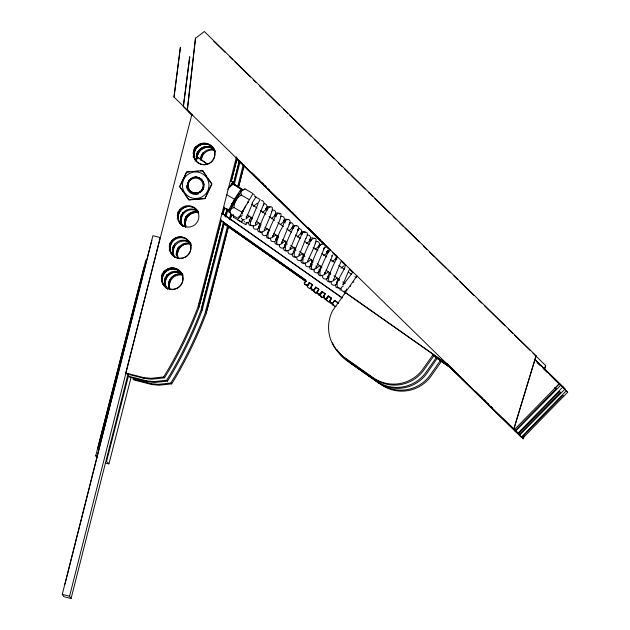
<?xml version="1.0" encoding="UTF-8"?>
<svg xmlns="http://www.w3.org/2000/svg" width="630" height="630" viewBox="0 0 630 630"><rect width="100%" height="100%" fill="white"/><g stroke="black" fill="none" stroke-linecap="round" stroke-linejoin="round"><path stroke-width="0.94" d="M319.394 247.086L319.615 245.716C316.756 251.205 302.502 279.72 319.914 265.584M293.328 251.48L293.186 252.433L295.037 247.582M248.338 222.689L249.259 225.178L251.937 225.603M327.884 276.263L327.742 277.216L329.632 272.412M257.442 229.162L258.292 231.667L260.954 232.131M258.607 226.619L258.45 227.517L260.032 223.327M296.825 257.552C296.171 260.851 300.715 261.686 302.376 259.292M191.937 115.148L187.236 109.974L195.513 38.028L187.386 110.14L514.308 429.707L559.377 383.599M202.923 189.346L203.836 185.126L202.702 181.062M203.663 187.323L203.773 185.85M331.215 282.153C330.459 285.445 335.034 286.351 336.704 283.949M333.546 279.35L333.467 280.043L340.893 261.789M335.404 284.918L336.144 287.461L338.79 288.044M187.811 183.212L188 187.575L187.252 187.795M187.701 185.472L188.606 181.235L191.614 178.29M264.332 229.769L264.246 230.47C266.506 223.162 282.445 194.646 262.198 212.759M266.23 235.281L266.955 237.849L269.577 238.463M267.356 233.053L267.277 233.746L268.884 229.344M174.006 97.051L180.4 47.297L174.006 97.051L187.236 109.974M183.338 106.612L189.724 56.858L183.338 106.612L191.906 115.006M311.118 240.849L311.472 239.51C308.456 244.873 293.682 273.593 311.322 259.379M336.664 258.371L336.656 259.757M302.093 234.328L302.487 233.005C299.967 238.526 285.051 267.175 302.699 253.402M233.95 207.538C234.139 202.427 236.856 197.718 241.195 195.009L240.943 192.646L241.448 191.016L244.999 188.921L252.992 193.552L238.494 218.602L230.501 213.98L230.155 211.515L230.58 209.806L231.753 208.53L233.95 207.538L241.944 212.16M307.739 260.993L307.621 261.678C309.645 255.189 326.316 226.446 306.487 243.542M311.173 265.214L309.708 266.301C308.787 268.467 311.614 270.522 313.512 269.325M340.003 288.272L340.192 290.304M270.601 238.431C269.75 243.275 276.121 242.038 277.791 239.124M305.534 263.151C304.377 265.624 307.653 268.065 309.708 266.301M301.124 259.859C300.116 262.198 303.061 264.545 305.133 263.088M328.143 252.803L329.128 250.992L328.647 251.512C325.812 256.835 310.629 285.729 328.387 271.758M285.327 240.762C271.758 252.976 277.397 235.092 281.626 228.525C283.665 225.721 283.602 219.571 287.957 219.311C290.493 219.547 290.981 223.217 288.871 224.375M276.617 240.999L276.342 242.125M285.138 246.629C283.476 249.204 278.547 248.464 279.484 244.928M292.281 253.638C291.462 255.685 293.722 257.891 295.746 257.024M310.889 266.852L311.007 266.388M311.062 266.175L311.173 265.734M319.686 271.42C317.993 273.987 313.094 273.2 314.031 269.664M321.875 275.57C319.938 276.578 317.465 274.515 318.229 272.428M279.373 245.401L279.539 244.716M283.839 247.047C282.846 248.952 284.476 251.48 286.674 251M313.921 270.128L314.197 269.01M318.111 272.9L318.386 271.774M71.08 598.5L63.788 596.649L62.268 594.358L152.901 235.683L160.193 237.534L69.56 596.208L71.08 598.5L128.126 373.621M64.945 584.27L151.885 240.195M322.623 275.625C321.497 279.058 326.387 280.311 328.128 277.665M326.812 278.389C325.986 280.437 328.269 282.618 330.285 281.783M262.159 232.021C260.788 235.392 265.639 237.116 267.466 234.368M97.5 457.687L95.721 455.868L145.798 260.151M97.697 448.686L144.042 267.545M221.287 220.421L198.828 307.81A424.604 424.518 -44.2 0 1 168.895 370.55L164.509 377.819L151.767 379.197L144.42 378.441L126.567 373.873L125.716 373.007L191.977 114.069M128.922 374.07L106.557 461.475L108.927 463.901L131.048 377.449M161.689 276.074L162.422 273.215M169.242 246.566L170.21 242.755M177.274 215.153L178.251 211.349M193.111 153.287L194.568 147.57M161.689 279.673L163.879 271.113M169.234 250.165L171.675 240.652M177.274 218.76L179.707 209.239M193.103 156.886L195.788 146.412M164.233 281.256L165.202 277.452M172.266 249.842L173.242 246.039M180.55 217.484L181.275 214.625M196.135 156.563L197.355 151.806M164.469 283.909L166.903 274.389M172.266 253.449L174.699 243.928M180.542 221.083L182.739 212.515M196.379 159.209L198.568 150.649M168.423 284.028L169.399 280.216M175.975 254.52L177.676 247.85M184.251 222.154L185.716 216.444M200.568 158.382L201.545 154.571M168.423 287.627L170.856 278.106M176.699 255.26L178.896 246.7M184.495 224.808L186.929 215.287M201.057 160.075L203.002 152.46M125.716 373.007L143.569 377.567L150.916 378.331L163.658 376.953L168.045 369.684A424.604 424.518 -44.2 0 0 197.977 306.936L236.486 156.831M221.382 219.752L199.749 304.314L199.017 303.565M222.839 214.05L224.548 207.396M231.352 180.794L237.187 157.996M222.752 214.72L224.697 207.112M231.257 181.456L237.093 158.65M128.748 376.283L146.601 380.851L153.94 381.607L166.682 380.229L171.077 372.96A424.604 424.518 -44.2 0 0 201.009 310.22L223.713 221.878M225.17 216.177L227.115 208.569M233.439 183.865L239.274 161.06M223.681 222.28L202.049 306.841L202.773 307.59M225.138 216.578L226.839 209.932M233.407 184.275L239.243 161.477M129.599 377.157L147.452 381.717L154.791 382.481L167.533 381.095L171.927 373.834A424.604 424.518 -44.2 0 0 201.86 311.086L224.414 223.028M225.871 217.326L227.572 210.68M234.139 185.023L240.211 161.272M228.47 226.611L206.049 313.858A424.604 424.518 -44.2 0 1 176.116 376.598L171.73 383.867L158.988 385.245L151.641 384.489L133.788 379.921L132.938 379.055L150.79 383.615L158.138 384.379L170.88 382.993L175.266 375.724A424.604 424.518 -44.2 0 0 205.199 312.984L227.658 225.595M229.336 219.35L230.824 213.239M237.597 187.047L243.219 164.776M228.359 226.745L206.971 310.354L206.238 309.613M230.304 219.145L231.517 214.397M238.329 187.795L244.164 164.989M230.17 219.972L231.627 214.279M238.423 187.716L244.007 165.895M250.575 221.98C248.511 227.871 256.693 226.414 258.41 222.666M253.378 225.886C252.181 230.533 258.56 230.037 260.19 226.942M285.067 220.925L285.02 222.973M293.044 226.28L292.446 227.273C294.509 225.312 292.288 221.571 289.587 222.76M316.055 265.962L316.095 268.01L324.773 247.07M326.852 252.48L327.805 250.354M513.867 429.258L536.098 355.793L204.333 31.5L195.67 38.186M536.098 355.793L513.71 429.093L514.308 429.707M524.121 436.062L523.262 438.882L522.664 438.275L567.732 392.167L560.7 385.284M545.643 365.573L544.501 369.337L545.643 365.573L532.996 353.209M523.68 436.85L523.105 438.724L444.331 361.762M288.296 250.228C286.422 253.748 291.58 255.953 293.588 252.898M250.756 221.469L258.024 203.868M250.354 222.611L250.953 220.909M239.18 193.756L238.069 195.394M303.833 253.929L302.132 258.631L302.069 257.26M338.074 278.972L336.491 283.319L336.475 281.949M286.24 242.038L284.602 246.503L284.555 244.471M321.04 266.12L319.119 271.294L319.079 269.246M342.657 284.957L349.162 269.829M199.852 192.229L201.584 190.984L203.584 187.236A8.143 8.143 0 0 0 193.489 177.369L189.961 179.621L187.945 183.346M202.939 189.362L203.734 187.386M239.156 193.796L238.022 195.457M277.405 235.651L275.759 240.054L275.853 238.683M312.275 260.718L310.645 264.954L310.7 263.584M251.031 216.98L249.393 221.043L249.393 219.405M252.685 203.033L246.369 217.759L246.361 216.129M238.778 194.292L239.101 193.268L234.762 199.631L231.32 206.364L232.785 204.577M185.779 173.998L186.669 172.1L189.126 171.911M185.157 194.544L188.803 199.804L204.876 198.497L211.775 183.921L208.317 178.92M332.64 255.363L324.71 273.94L324.71 272.31M202.608 170.659L211.9 184.054L205.002 198.623L188.929 199.938L179.637 186.543L186.543 171.974L202.608 170.659L206.38 176.053M345.145 265.805C345.035 270.892 330.963 286.626 340.153 288.312M185.44 174.723L180.117 185.937M309.456 240.384C311.448 238.408 310.433 234.289 307.196 235.053M274.719 215.476C276.735 213.499 275.68 209.317 272.428 210.168M336.696 258.135C334.223 263.584 319.497 291.832 337.066 278.074M266.143 208.814L265.884 209.349L266.663 207.727L266.372 208.333C268.096 206.482 266.34 203.183 263.828 203.844M289.768 223.414L281.571 243.227L281.728 241.857M292.296 227.729L292.793 226.69M300.927 233.698L301.439 232.643L301.124 233.242C303.156 231.163 300.549 227.588 297.982 228.997M283.492 221.547C285.595 219.539 284.067 215.413 280.948 216.444M335.672 258.647L336.184 257.599M233.179 214.798L233.525 217.255L241.526 221.886L242.818 219.468M237.723 220.027L245.716 224.65L246.582 223.036M232.683 204.695L231.635 206.719L234.36 201.718M232.305 206.018L229.178 210.861L228.438 210.31L234.478 199.261L241.251 188.764L232.06 183.362L241.983 189.315L240.589 191.866M247.795 202.781L248.519 201.49M233.399 203.419L235.344 200.009M245.637 205.963L241.928 212.672L243.172 210.743M242.298 212.523L243.267 210.853M235.281 200.119L237.258 196.741L236.274 198.411M247.559 202.687L248.362 201.34M289.65 223.603L289.414 223.989L290.02 222.996M319.733 245.535L321.804 244.086M326.726 252.118L327.6 251.023M284.831 221.319L285.642 220.138L280.318 224.603M319.378 246.109L320.26 244.889L315.024 249.441M324.576 247.748L323.694 248.842M238.494 218.602L240.4 215.562M252.22 202.907L256.016 196.828M241.526 221.886L242.952 219.602M257.835 203.395L260.214 199.592L254.614 196.355M245.716 224.65L247.141 222.366M350.272 286.43L350.721 285.752M318.977 245.708C320.615 243.81 318.504 240.707 316.134 241.511M346.083 293.454L345.272 292.611L356.974 275.924M352.902 282.579L353.745 281.382M195.087 161.052L197.733 157.287L207.317 164.036M227.816 189.213L232.88 182.023L230.486 180.338M231.234 185.842L233.486 182.653L232.88 182.023M304.219 282.964L305.148 284.484L304.219 282.964L306.078 280.334L220.579 220.146M304.928 282.555L305.857 281.24M309.243 282.555L307.629 285.445L305.959 284.981L307.385 285.193L309.243 282.555L312.645 285.036L311.252 287.012M311.582 287.406L310.653 288.721L307.928 287.516L307.251 286.248L309.102 283.61M308.881 284.516L307.251 286.248M312.527 289.682L313.709 289.65L315.811 287.256L313.953 289.894L311.228 288.69L312.37 290.532L310.543 287.422L312.401 284.784M313.575 290.698L314.504 292.218L313.575 290.698L315.669 288.312M317.764 293.47L318.693 294.99L316.874 291.871L318.725 289.241L315.567 287.012M317.796 293.391L317.118 292.123L318.725 289.241M317.906 291.855L316.977 293.178L315.315 292.714L316.74 292.926L318.591 290.288M321.891 291.462L320.276 294.352L318.607 293.887L320.032 294.1L321.891 291.462L325.056 293.69L323.442 296.572L325.017 299.439L327.498 300.4M319.898 295.155L320.827 296.667L319.898 295.155L322.001 292.769M324.127 297.848L323.198 296.328L325.056 293.69M324.23 296.313L323.308 297.628L321.639 297.163L323.064 297.376L324.915 294.745M328.214 295.919L326.6 298.801L324.938 298.336L326.364 298.557L328.214 295.919L331.38 298.148L329.766 301.03L330.459 302.305L329.522 300.778L331.38 298.148M326.222 299.604L328.08 296.966L326.222 299.604L326.907 300.872L329.632 302.077L330.561 300.762M328.206 301.864L329.388 301.833L331.246 299.195M332.711 303.022L331.286 302.809L332.711 303.022L334.569 300.392L338.617 303.243M332.553 304.062L333.49 305.589L332.553 304.062L334.569 300.392M433.29 354.351L423.069 368.857A35.989 35.981 -44.3 0 1 372.928 377.567L343.838 357.092A36.572 36.564 -44.3 0 1 332.514 310.85L345.429 292.501L433.29 354.351L434.227 355.312L424.014 369.818A35.989 35.981 -44.3 0 1 373.873 378.536L344.783 358.053A36.572 36.564 -44.3 0 1 333.987 345.87M452.466 368.959L433.101 355.383L436.314 357.627L426.101 372.133A35.989 35.981 -44.3 0 1 375.96 380.851L346.87 360.368A36.572 36.564 -44.3 0 1 336.94 349.682M441.449 361.36L431.235 375.866A35.989 35.981 -44.3 0 1 381.095 384.584L352.005 364.101A36.572 36.564 -44.3 0 1 349.288 361.959M343.326 284.752L352.572 272.467M201.521 190.914L202.797 189.213M201.663 191.063L202.907 189.331M188.716 181.353L189.913 179.574M242.014 189.748L229.737 210.987L229.989 210.672M327.238 251.63L326.513 252.362M228.304 188.338L230.249 186.118L233.32 184.054M271.774 211.546L271.428 211.727M274.806 214.822L274.459 215.003M294.352 226.115L293.611 226.918C295.478 223.437 300.849 226.934 298.1 229.958L298.407 229.359L290.154 249.157L290.154 247.519M300.888 233.368L301.361 232.84L300.289 233.761M297.856 230.092L298.336 229.564L298.053 229.871M283.689 220.28L285.839 219.075L287.808 219.72M283.571 220.996L283.846 220.705L283.303 221.161M335.814 258.111L335.617 258.316M332.593 255.04L331.49 256.064M315.465 242.952L315.748 242.652L315.189 243.093M519.364 434.487L519.845 434.85L565.047 388.993L534.783 359.415L562.976 386.875L518.096 433.18L518.506 433.605L559.668 391.49L560.535 392.372L519.364 434.487L514.442 429.668M556.125 388.781L514.954 430.896L515.411 431.235L560.606 385.379L559.212 383.946L555.306 387.938L556.125 388.781L554.715 387.403M444.583 362.1L521.75 437.551L562.913 395.435L563.732 396.278M265.884 208.711L266.167 208.428L265.584 208.829M189.071 111.864L188.417 111.715M292.651 226.367L294.47 225.351L296.454 225.894M292.17 227.375L292.674 226.879L291.895 227.65M327.198 251.157L328.332 250.315M323.489 249.086L323.985 248.606M294.076 226.414L288.926 230.887M328.844 251.299L323.623 255.725M336.294 258.198L332.018 261.844M271.475 218.523L272.766 217.445C290.714 202.443 274.058 231.501 272.735 236.778L272.822 235.4M297.541 237.116C301.156 231.226 311.409 228.958 305.739 238.668L305.928 238.227L299.108 255.355L299.045 253.977M343.972 265.797L340.956 268.254M257.087 203.34L253.331 206.38M267.159 228.918C250.299 241.652 265.616 213.019 267.742 208.16L267.451 210.184M293.249 247.503C276.208 260.269 291.595 231.588 293.871 226.635L293.43 228.643M201.112 191.504L197.962 193.134L195.788 193.371M275.964 234.903C258.828 247.85 273.892 219.563 276.342 214.523L276.192 216.555M319.119 244.991L321.024 244.18L322.387 244.511M249.511 216.145L245.802 218.933M275.397 213.649L277.326 212.838L278.68 213.168M249.819 221.492L247.748 222.831M310.149 238.502L312.094 237.738L314.008 238.526M309.157 239.935L309.732 239.518M266.766 207.262L268.726 206.545L270.05 206.955M301.573 232.155L303.558 231.486L305.4 232.375M311.889 265.041L312.299 264.773M241.424 216.208L240.825 216.562A2.764 2.748 49 0 1 238.762 216.594M244.456 219.484L243.849 219.839A2.764 2.748 49 0 1 242.471 220.043M242.802 189.913L244.999 188.921M199.899 192.276L197.891 193.064L198.198 194.174A9.316 9.308 -45 0 1 186.724 187.732A9.316 9.308 -8.1 0 1 186.386 185.322M324.143 247.551L325.537 247.362M198.04 193.213L193.772 193.213L190.087 191.134M195.647 177.117L193.489 177.369A8.143 8.143 0 0 0 189.992 191.04L191.772 192.394M193.56 177.439L195.741 177.219M200.655 170.966L202.734 170.793M198.285 171.163L193.04 171.596M277.909 244.605L275.326 243.794L274.656 241.881M197.852 177.471L195.615 177.085L197.71 177.321L201.529 179.542M193.678 193.119L195.867 193.449M312.126 290.28L314.842 291.493M318.449 294.738L321.174 295.942M331.096 303.644L330.419 302.376L332.396 304.636L333.821 304.849M334.554 306.337L335.979 306.55L333.231 305.329M261.505 200.505C263.773 200.513 264.805 203.435 263.348 205.049L263.639 204.451L255.426 224.233L255.449 222.666M62.268 594.358L69.56 596.208M95.721 455.868L97.548 456.333M105.281 462.971L108.927 463.901M197.788 177.408L199.828 178.266M191.709 192.323L193.812 193.252M253.662 194.473L254.796 195.284M241.195 195.009L249.189 199.631M226.548 194.552L234.478 199.261M223.681 207.49L228.438 210.31M223.626 207.569L229.178 210.861M226.65 210.845L230.674 213.121M251.417 204.096L257.024 208.026M260.229 210.278L265.844 214.216M269.049 216.46L274.656 220.398M277.869 222.642L283.476 226.58M286.682 228.832L291.493 232.202M295.502 235.014L300.313 238.384M304.314 241.195L309.125 244.574M313.134 247.385L317.945 250.756M321.954 253.567L326.757 256.938M330.766 259.749L334.774 262.56M338.782 265.372L344.397 269.309M348.406 272.121L351.611 274.365M354.816 276.617L356.423 277.743M231.368 203.718L232.974 204.837M247.401 214.956L252.205 218.334M256.213 221.146L261.025 224.516M265.033 227.328L269.845 230.698M273.853 233.509L278.657 236.888M282.665 239.699L286.674 242.511M290.682 245.322L295.494 248.692M299.502 251.504L304.306 254.874M309.117 258.245L313.126 261.056M317.134 263.868L321.946 267.246M325.954 270.057L330.758 273.428M333.971 275.68L339.578 279.61M342.783 281.862L345.193 283.547M250.425 218.24L252.032 219.366M259.245 224.422L260.844 225.548M276.877 236.793L278.484 237.912M285.697 242.975L287.296 244.101M293.714 248.598L296.116 250.283M302.526 254.78L304.936 256.465M311.346 260.962L312.945 262.088M328.978 273.333L330.585 274.459M337.798 279.515L339.397 280.641M345.272 292.611L448.473 365.014M434.109 355.178L449.198 365.754M437.291 358.155L448.497 366.014M450.096 367.132L451.694 368.259M441.331 361.226L451.655 368.463M436.314 357.627L453.12 369.7M207.128 164.091L197.733 157.287M230.289 180.4L233.486 182.653M236.904 185.826L240.707 188.693L237.51 186.448M233.509 183.621L236.51 185.929L233.32 183.677M437.315 358.147L440.504 360.399L430.29 374.905A35.989 35.981 -44.3 0 1 380.15 383.615M221.941 213.216L342.334 297.966M222.177 213.46L341.775 297.651M220.823 220.39L305.518 280.019M309.48 282.807L312.645 285.036M315.811 287.256L318.969 289.485M322.135 291.714L325.293 293.942M328.458 296.163L331.624 298.392M334.814 300.636L338.184 303.014M226.997 225.627L306.109 281.319M223.611 223.422L305.912 281.358M223.052 223.107L306.148 281.61M304.904 284.24L306.204 285.225M317.551 293.147L318.851 294.131M323.883 297.596L325.175 298.589M330.207 302.046L331.53 303.061M314.26 291.966L315.551 292.958M320.583 296.423L321.883 297.415M351.06 363.14L353.422 364.801M355.777 366.455L360.494 369.779M362.069 370.889L366.786 374.204M368.361 375.315L373.078 378.638M377.008 381.402L379.362 383.064M199.686 178.117L201.387 179.393L203.679 183.172M241.251 188.764L241.983 189.315M213.877 41.289L225.123 52.282M229.344 56.401L232.856 59.834M234.966 61.897L250.425 77.017M253.244 79.766L256.056 82.514M259.568 85.948L263.781 90.066M265.892 92.13L279.248 105.186M283.468 109.305L287.682 113.431M289.792 115.487L306.66 131.977M308.07 133.355L310.881 136.104M314.394 139.537L318.607 143.656M320.016 145.034L334.073 158.776M338.294 162.894L341.807 166.328M344.618 169.076L349.54 173.888M350.941 175.266L364.998 189M368.518 192.441L372.732 196.56M374.842 198.623L390.309 213.735M393.12 216.484L395.931 219.232M399.444 222.666L403.657 226.792M405.066 228.162L419.123 241.904M423.344 246.031L426.856 249.464M429.668 252.213L434.59 257.024M435.991 258.394L446.536 268.703M447.946 270.073L450.048 272.136M453.569 275.57L457.782 279.696M459.892 281.76L473.949 295.494M478.17 299.62L481.682 303.054M484.494 305.802L504.874 325.726M508.394 329.159L512.607 333.286M514.718 335.349L530.184 350.461M536.776 361.904L540.997 366.03M542.406 367.408L548.037 372.905M554.369 379.095L556.479 381.158M537.382 362.675L540.193 365.424M543.714 368.865L547.234 372.306M549.344 374.37L560.606 385.379M237.998 159.398L239.408 160.776M251.716 172.762L260.159 181.015M261.222 182.094L263.332 184.157M265.08 185.834L266.49 187.204M268.262 188.976L269.664 190.355M279.523 199.986L287.264 207.546M288.312 208.53L290.422 210.593M291.485 211.68L293.596 213.743M307.668 227.501L311.189 230.934M311.535 231.234L314.346 233.982M314.709 234.376L317.52 237.132M319.276 238.802L320.678 240.172M322.45 241.944L323.859 243.322M447.016 363.699L449.828 366.455M450.174 366.747L455.459 371.952M456.506 372.936L458.616 375M459.68 376.086L461.79 378.15M475.162 391.214L482.548 398.388M482.903 398.782L485.722 401.538M487.47 403.208L488.88 404.578M490.644 406.35L492.054 407.728M502.953 418.336L509.646 424.919M510.694 425.904L512.804 427.967M513.867 429.054L519.845 434.85M240.526 161.886L241.928 163.264M251.787 172.888L253.898 174.959M254.055 175.148L259.529 180.456M261.796 182.716L265.86 186.645M279.232 199.718L284.154 204.537M284.311 204.726L289.784 210.034M292.052 212.294L296.124 216.232M307.534 227.43L313.716 233.423M315.276 234.998L320.048 239.62M323.017 242.566L324.426 243.936M335.53 254.748L337.641 256.812M341.862 260.938L343.972 263.001M447.426 364.124L452.356 368.944M453.214 369.826L457.986 374.44M460.955 377.386L464.318 380.638M475.737 391.836L482.619 398.522M483.478 399.404L488.242 404.027M491.219 406.972L492.628 408.342M503.023 418.47L506.544 421.911M506.701 422.1L512.174 427.408M236.723 158.831L330.695 250.661M333.845 253.756L337.593 257.379M341.586 261.324L345.807 265.45M350.028 269.585L352.139 271.648M236.274 158.484L330.577 250.661M332.687 252.732L337.609 257.544M341.129 260.985L345.815 265.577M349.571 269.238L353.091 272.68M562.976 386.875L565.047 388.993M567.638 392.277L566.244 390.844L521.419 437.078L521.75 437.551M310.653 288.721L309.228 288.509M179.637 186.543L183.228 191.678M205.53 312.07L206.38 312.937M198.316 306.023L199.167 306.897M201.34 309.298L202.191 310.173M170.88 382.993L171.73 383.867M163.658 376.953L164.509 377.819M166.682 380.229L167.533 381.095M150.79 383.615L151.641 384.489M143.569 377.567L144.42 378.441M146.601 380.851L147.452 381.717M242.038 219.13L241.235 218.011M437.141 358.462L427.038 373.102A35.989 35.981 -44.3 0 1 376.897 381.811L347.807 361.336A36.572 36.564 -44.3 0 1 338.814 352.099M279.248 213.578L279.673 214.121M201.419 179.424L202.844 181.212M188.693 189.378L190.15 191.197M241.818 212.515L242.188 213.105A2.583 2.559 49 0 1 242.385 213.759M244.259 221.295L244.59 221.902M187.968 187.543L188.835 189.528L187.858 187.425M203.616 183.102L203.852 184.543M187.559 185.322L187.874 187.441M233.281 214.893L233.525 217.255M230.336 212.405L230.501 213.98M197.237 158.154A10.749 10.742 0 0 1 213.247 148.664A10.749 10.742 0 0 0 197.174 158.091M196.804 160.099A10.749 10.742 0 0 1 213.964 148.893A10.749 10.742 0 0 0 196.654 159.248M166.777 288.43A10.749 10.742 0 0 1 181.282 273.585M174.77 257.197A10.749 10.742 0 0 1 190.827 243.416M182.7 225.91A10.749 10.742 0 0 1 197.206 211.066M166.714 288.367A10.749 10.742 0 0 1 182.771 274.586M173.935 256.371A10.749 10.742 0 0 1 190.693 243.211M181.983 225.201A10.749 10.742 0 0 1 198.048 211.42M166.06 287.461A10.749 10.742 0 0 1 182.81 274.294M333.585 345.106A36.572 36.564 -44.3 0 1 332.475 342.759M195.709 160.225A10.749 10.742 0 0 1 199.08 145.758A10.749 10.742 0 0 1 213.688 148.491M214.2 149.271A10.749 10.742 0 0 1 215.302 151.846M175.171 289.044A10.749 10.742 0 0 1 161.792 276.342A10.749 10.742 0 0 1 179.329 270.593A10.749 10.742 0 0 1 176.061 288.753M187.212 255.827A10.749 10.742 0 0 1 169.714 249.968A10.749 10.742 0 0 1 183.18 237.352A10.749 10.742 0 0 1 187.897 255.189M167.667 288.973A10.749 10.742 0 0 1 165.926 271.459A10.749 10.742 0 0 1 182.983 275.822M195.654 160.17A10.749 10.742 0 0 1 200.671 144.805A10.749 10.742 0 0 1 215.239 151.791M183.645 226.516A10.749 10.742 0 0 1 181.227 209.64A10.749 10.742 0 0 1 198.159 211.672M174.919 257.316A10.749 10.742 0 0 1 174.715 239.715A10.749 10.742 0 0 1 191.331 245.542M167.722 289.036A10.749 10.742 0 0 1 166.178 287.981M164.839 286.674A10.749 10.742 0 0 1 166.73 270.947A10.749 10.742 0 0 1 182.235 274.192M183.708 226.58A10.749 10.742 0 0 1 181.29 209.703A10.749 10.742 0 0 1 198.222 211.735M177.747 258.379A10.749 10.742 0 0 1 190.095 243.314M177.857 257.386A10.749 10.742 0 0 1 190.866 244.078M177.794 257.331A10.749 10.742 0 0 1 190.803 244.015M169.746 289.343A10.749 10.742 0 0 1 182.094 274.278M200.6 160.091A10.749 10.742 0 0 1 214.011 149.562M169.809 289.398A10.749 10.742 0 0 1 182.157 274.341M185.74 227.147A10.749 10.742 0 0 1 198.088 212.082M169.801 288.556A10.749 10.742 0 0 1 182.81 275.247M201.403 159.925A10.749 10.742 0 0 1 214.775 150.326M185.787 226.099A10.749 10.742 0 0 1 198.796 212.79A10.749 10.742 0 0 0 185.85 226.162M185.677 227.084A10.749 10.742 0 0 1 198.025 212.019M347.705 360.423A36.572 36.564 -44.3 0 1 346.461 359.226M344.846 293.808A2.622 2.614 18.2 0 1 344.319 291.217M247.369 222.799A2.764 2.748 49 0 1 245.983 222.642M230.919 185.637A12.269 0.772 -59.3 0 1 230.296 186.882M242.243 215.114A2.583 2.559 49 0 1 241.904 215.712M346.531 288.957A2.622 2.614 18.2 0 1 346.083 290.257L345.618 290.776A2.725 2.709 18.2 0 1 342.35 290.981L341.822 290.532A2.622 2.614 18.2 0 1 341.602 287.319L342.066 286.808A2.622 2.614 18.2 0 1 343.263 286.233M203.836 186.992A8.143 8.143 0 0 1 191.213 192.079A8.143 8.143 0 0 1 191.544 178.471A8.143 8.143 0 0 1 203.907 184.165M203.577 187.228A8.143 8.143 0 0 1 189.992 191.04M191.717 191.969A7.521 7.521 0 0 0 203.143 185.708A7.521 7.521 0 0 0 192.008 178.944A7.521 7.521 0 0 0 191.717 191.969M196.615 161.603A10.749 10.742 0 0 0 214.539 156.587A10.749 10.742 0 0 0 201.222 143.577A10.749 10.742 0 0 0 196.615 161.603M164.698 286.319A10.749 10.742 0 0 0 182.621 281.303A10.749 10.742 0 0 0 169.312 268.293A10.749 10.742 0 0 0 164.698 286.319M196.67 161.666A10.749 10.742 0 0 0 214.594 156.649A10.749 10.742 0 0 0 201.285 143.64A10.749 10.742 0 0 0 196.67 161.666M180.629 224.067A10.749 10.742 0 0 0 198.552 219.043A10.749 10.742 0 0 0 185.244 206.041A10.749 10.742 0 0 0 180.629 224.067M172.636 255.3A10.749 10.742 0 0 0 190.559 250.275A10.749 10.742 0 0 0 177.251 237.266A10.749 10.742 0 0 0 172.636 255.3M188.354 196.292A13.285 13.285 0 0 0 208.947 186.023A13.285 13.285 0 0 0 189.756 173.329A13.285 13.285 0 0 0 188.354 196.292"/></g></svg>
